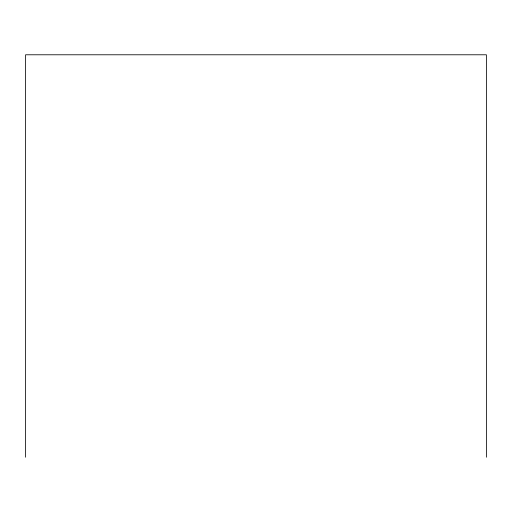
<?xml version="1.0" encoding="UTF-8"?>
<svg xmlns="http://www.w3.org/2000/svg" width="512" height="512" viewBox="0 0 512 512"><rect width="100%" height="100%" fill="white"/><g stroke="black" fill="none" stroke-linecap="round" stroke-linejoin="round"><path stroke-width="0.77" d="M486.4 457.216L486.4 54.784L25.6 54.784L25.6 457.216"/></g></svg>
